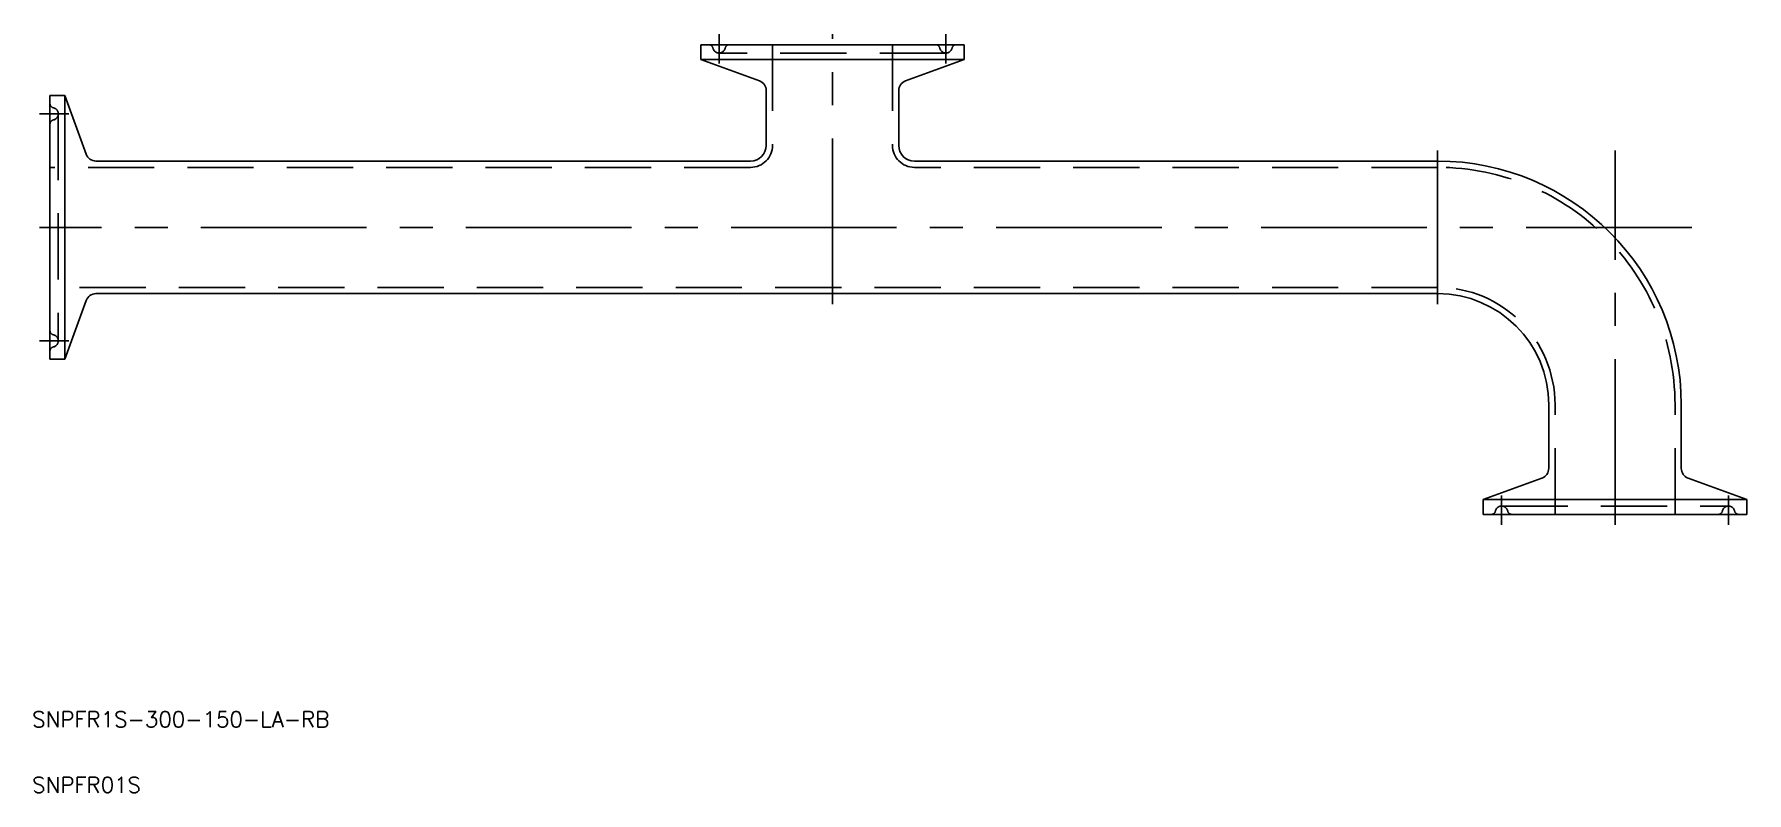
# Model space of a CAD drawing. Extents: x -303 to 25, y -51 to 94.
import ezdxf

# ---------------------------------------------------------------- set-up
doc = ezdxf.new("R2010")
doc.units = 0
doc.linetypes.add('CENTER', pattern=[50.8, 31.75, -6.35, 6.35, -6.35])
doc.linetypes.add('DASHED', pattern=[19.05, 12.7, -6.35])
doc.layers.get('0').update_dxf_attribs({"linetype": 'CONTINUOUS'})
doc.layers.add('CENTER', color=1, linetype='CENTER')
doc.styles.get("Standard").update_dxf_attribs({"font": 'txt.shx', "height": 3, "bigfont": 'bigfont.shx'})

msp = doc.modelspace()

# ---------------------------------------------------------------- linework, layer by layer
at = {"color": 7, "linetype": 'CONTINUOUS'}
for p, q in [((-124.75, 92), (-175.25, 92)), ((-175.25, 89.15), (-175.25, 92)), ((-124.75, 89.15), (-124.75, 92)), ((-124.75, 89.15), (-175.25, 89.15)), ((-175.25, 89.15), (-164.02, 85.06)), ((-124.75, 89.15), (-135.98, 85.06)), ((-300, 82.25), (-300, 31.75)), ((-297.15, 82.25), (-300, 82.25)), ((-297.15, 82.25), (-297.15, 31.75)), ((-297.15, 82.25), (-293.06, 71.02)), ((-162.7, 72.7), (-162.7, 83.18)), ((-137.3, 72.7), (-137.3, 83.18)), ((-165.7, 69.7), (-291.18, 69.7)), ((-34, 69.7), (-134.3, 69.7)), ((-297.15, 31.75), (-293.06, 42.98)), ((-34, 44.3), (-291.18, 44.3)), ((-297.15, 31.75), (-300, 31.75)), ((-12.7, 23), (-12.7, 10.82)), ((12.7, 23), (12.7, 10.82)), ((-25.25, 4.85), (-14.02, 8.94)), ((25.25, 4.85), (14.02, 8.94)), ((-25.25, 4.85), (25.25, 4.85)), ((-25.25, 4.85), (-25.25, 2)), ((25.25, 4.85), (25.25, 2)), ((-25.25, 2), (25.25, 2))]:
    msp.add_line(p, q, dxfattribs=at)
at = {"color": 3, "linetype": 'DASHED'}
for p, q in [((-161.5, 92), (-161.5, 72.7)), ((-138.5, 92), (-138.5, 72.7)), ((-128.25, 90.4), (-171.75, 90.4)), ((-298.4, 78.75), (-298.4, 35.25)), ((-165.7, 68.5), (-300, 68.5)), ((-34, 68.5), (-134.3, 68.5)), ((-34, 45.5), (-300, 45.5)), ((-11.5, 2), (-11.5, 23)), ((11.5, 2), (11.5, 23)), ((-21.75, 3.6), (21.75, 3.6))]:
    msp.add_line(p, q, dxfattribs=at)
for centre, radius, start, end in [((-173.71, 91.2), 0.8, 11.537, 90), ((-169.79, 91.2), 0.8, 90, 168.463), ((-130.21, 91.2), 0.8, 11.537, 90), ((-126.29, 91.2), 0.8, 90, 168.463), ((-171.75, 91.6), 1.2, 191.537, 348.463), ((-128.25, 91.6), 1.2, 191.537, 348.463), ((-299.2, 80.71), 0.8, 180, 258.463), ((-299.6, 78.75), 1.2, 281.537, 78.463), ((-299.2, 76.79), 0.8, 101.537, 180), ((-165.7, 72.7), 4.2, 270, 0), ((-134.3, 72.7), 4.2, 180, 270), ((-34, 23), 45.5, 0, 90), ((-34, 23), 22.5, 0, 90), ((-299.2, 37.21), 0.8, 180, 258.463), ((-299.6, 35.25), 1.2, 281.537, 78.463), ((-299.2, 33.29), 0.8, 101.537, 180), ((-21.75, 2.4), 1.2, 11.537, 168.463), ((21.75, 2.4), 1.2, 11.537, 168.463), ((-23.71, 2.8), 0.8, 270, 348.463), ((-19.79, 2.8), 0.8, 191.537, 270), ((19.79, 2.8), 0.8, 270, 348.463), ((23.71, 2.8), 0.8, 191.537, 270)]:
    msp.add_arc(centre, radius, start, end, dxfattribs=at)
at = {"color": 7, "linetype": 'CONTINUOUS'}
for centre, radius, start, end in [((-164.7, 83.18), 2, 0, 70), ((-135.3, 83.18), 2, 110, 180), ((-165.7, 72.7), 3, 270, 0), ((-134.3, 72.7), 3, 180, 270), ((-291.18, 71.7), 2, 200, 270), ((-34, 23), 46.7, 0, 90), ((-291.18, 42.3), 2, 90, 160), ((-34, 23), 21.3, 0, 90), ((-14.7, 10.82), 2, 290, 360), ((14.7, 10.82), 2, 180, 250)]:
    msp.add_arc(centre, radius, start, end, dxfattribs=at)
at = {"layer": 'CENTER', "color": 1, "linetype": 'CENTER'}
for p, q in [((-171.75, 94), (-171.75, 88.4)), ((-150, 42.3), (-150, 94)), ((-128.25, 94), (-128.25, 88.4)), ((-302, 78.75), (-296.4, 78.75)), ((-34, 71.7), (-34, 42.3)), ((0, 0), (0, 71.7)), ((14.7, 57), (-302, 57)), ((-302, 35.25), (-296.4, 35.25)), ((-21.75, 0), (-21.75, 5.6)), ((21.75, 0), (21.75, 5.6))]:
    msp.add_line(p, q, dxfattribs=at)

# ---------------------------------------------------------------- texts
at = {"color": 7, "linetype": 'CONTINUOUS'}
for s, p in [('SNPFR1S-300-150-LA-RB', (-303.39, -38.78)), ('SNPFR01S', (-303.39, -51.34))]:
    msp.add_text(s, height=3, dxfattribs=at).set_placement(p)

doc.saveas('drawing.dxf')
